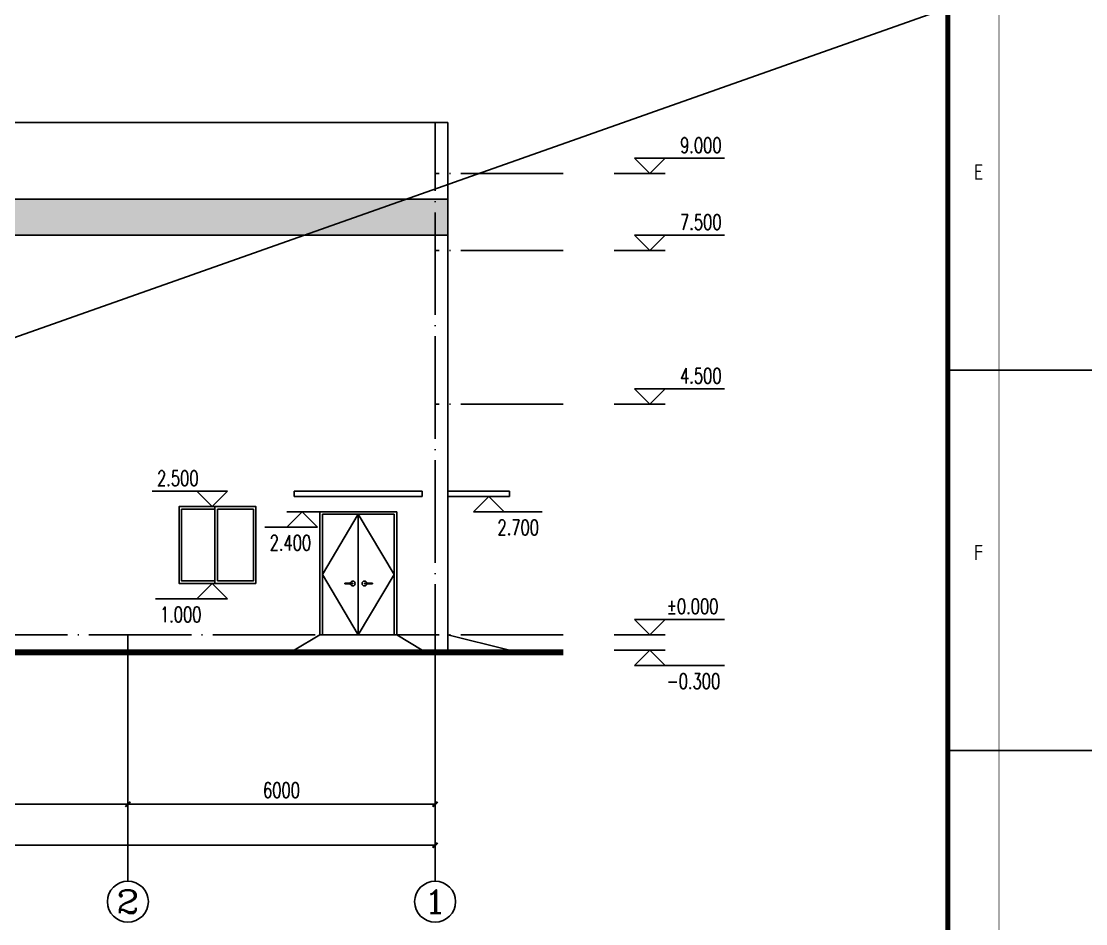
# Model space of a CAD drawing. Extents: x 93518 to 937116, y -359949 to 58022.
# Drawn here: x 749799 to 770583, y -177060 to -159448 of the extents above; entities that cross this region are included whole.
import ezdxf
from ezdxf.enums import TextEntityAlignment as Align

# ---------------------------------------------------------------- set-up
doc = ezdxf.new("R2010")
doc.units = 0
doc.header["$LTSCALE"] = 1000
doc.header["$MEASUREMENT"] = 0
doc.linetypes.add('DOTE', pattern=[2.42, 2, -0.2, 0.02, -0.2])
doc.layers.get('0').update_dxf_attribs({"color": 8, "linetype": 'CONTINUOUS'})
doc.layers.get('Defpoints').update_dxf_attribs({"color": 8, "linetype": 'CONTINUOUS'})
for name, color, linetype in [('-人员定位', 6, 'CONTINUOUS'), ('AXIS', 8, 'CONTINUOUS'), ('DIM_ELEV', 8, 'CONTINUOUS'), ('DOTE', 8, 'DOTE'), ('STAIR', 8, 'CONTINUOUS'), ('WALL', 8, 'CONTINUOUS'), ('WINDOW', 8, 'CONTINUOUS'), ('填充', 8, 'CONTINUOUS')]:
    doc.layers.add(name, color=color, linetype=linetype)
doc.styles.add('_TCH_AXIS', font='complex.shx', dxfattribs={"bigfont": 'GBCBIG.shx'})
doc.styles.add('_TCH_DIM', font='simplex.shx', dxfattribs={"bigfont": 'gbcbig.shx'})
doc.styles.add('_TCH_DIM_T3', font='simplex.shx', dxfattribs={"width": 0.705882, "bigfont": 'gbcbig.shx'})
doc.styles.get("Standard").update_dxf_attribs({"font": 'GBENOR', "bigfont": 'GBCBIG'})
doc.dimstyles.new('_TCH_ARCH&&100', dxfattribs={"dimtxt": 297.5, "dimasz": 100, "dimexe": 250, "dimexo": 300, "dimgap": 126.25, "dimtad": 1, "dimdec": 0, "dimzin": 0, "dimdsep": 46, "dimtxsty": '_TCH_DIM_T3', "dimblk": 'ARCHTICK', "dimcen": 0.09, "dimclrt": 7, "dimazin": 2, "dimtfac": 1, "dimtdec": 0, "dimtix": 1, "dimtmove": 2, "dimatfit": 3, "dimfxl": 0, "dimtolj": 1, "dimtzin": 0, "dimarcsym": 0})

# ---------------------------------------------------------------- blocks, each defined once
blk = doc.blocks.new('GEDI_WK_A1')
at = {"color": 3}
for p, q in [((25, 222.75), (0, 222.75)), ((831, 222.75), (841, 222.75)), ((25, 148.5), (0, 148.5)), ((831, 148.5), (841, 148.5))]:
    blk.add_line(p, q, dxfattribs=at)
for points, const_width in [([(0, 0), (841, 0), (841, 594), (0, 594)], 0.1), ([(25, 10), (831, 10), (831, 584), (25, 584)], 1)]:
    blk.add_lwpolyline(points, close=True, dxfattribs=dict(at, const_width=const_width))
for s, p in [('E', (837, 259.88)), ('F', (837, 185.62))]:
    blk.add_text(s, height=3, dxfattribs=at).set_placement(p, align=Align.CENTER)
blk = doc.blocks.new('_ArchTick')
at = {"color": 0, "linetype": 'ByBlock', "const_width": 0.4}
blk.add_lwpolyline([(-0.5, -0.5), (0.5, 0.5)], dxfattribs=at)
blk = doc.blocks.new('*D494')
at = {"layer": 'AXIS', "color": 0, "lineweight": -2, "transparency": 16777216}
for p, q in [((751880, -172736), (751880, -174980)), ((757880, -172736), (757880, -174980)), ((751880, -174730), (757880, -174730))]:
    blk.add_line(p, q, dxfattribs=at)
at = {"layer": 'Defpoints', "color": 0, "transparency": 16777216}
for p in [(751880, -172436), (757880, -172436), (757880, -174730)]:
    blk.add_point(p, dxfattribs=at)
at = {"layer": 'AXIS', "color": 0, "lineweight": -2, "transparency": 16777216, "xscale": 100, "yscale": 100, "zscale": 100, "rotation": 180}
blk.add_blockref('_ArchTick', (751880, -174730), dxfattribs=at)
at = {"layer": 'AXIS', "color": 0, "lineweight": -2, "transparency": 16777216, "xscale": 100, "yscale": 100, "zscale": 100}
blk.add_blockref('_ArchTick', (757880, -174730), dxfattribs=at)
at = {"layer": 'AXIS', "color": 7, "transparency": 16777216, "insert": (754880, -174455), "char_height": 297.5, "attachment_point": 5, "style": '_TCH_DIM_T3'}
blk.add_mtext('\\A1;6000', dxfattribs=at)
blk = doc.blocks.new('*D495')
at = {"layer": 'AXIS', "color": 0, "lineweight": -2, "transparency": 16777216}
for p, q in [((745880, -172736), (745880, -174980)), ((751880, -172736), (751880, -174980)), ((745880, -174730), (751880, -174730))]:
    blk.add_line(p, q, dxfattribs=at)
at = {"layer": 'Defpoints', "color": 0, "transparency": 16777216}
for p in [(745880, -172436), (751880, -172436), (751880, -174730)]:
    blk.add_point(p, dxfattribs=at)
at = {"layer": 'AXIS', "color": 0, "lineweight": -2, "transparency": 16777216, "xscale": 100, "yscale": 100, "zscale": 100, "rotation": 180}
blk.add_blockref('_ArchTick', (745880, -174730), dxfattribs=at)
at = {"layer": 'AXIS', "color": 0, "lineweight": -2, "transparency": 16777216, "xscale": 100, "yscale": 100, "zscale": 100}
blk.add_blockref('_ArchTick', (751880, -174730), dxfattribs=at)
at = {"layer": 'AXIS', "color": 7, "transparency": 16777216, "insert": (748880, -174455), "char_height": 297.5, "attachment_point": 5, "style": '_TCH_DIM_T3'}
blk.add_mtext('\\A1;6000', dxfattribs=at)
blk = doc.blocks.new('*D504')
at = {"layer": 'AXIS', "color": 0, "lineweight": -2, "transparency": 16777216}
for p, q in [((695880, -172736), (695880, -175780)), ((757880, -172736), (757880, -175780)), ((695880, -175530), (757880, -175530))]:
    blk.add_line(p, q, dxfattribs=at)
at = {"layer": 'Defpoints', "color": 0, "transparency": 16777216}
for p in [(695880, -172436), (757880, -172436), (757880, -175530)]:
    blk.add_point(p, dxfattribs=at)
at = {"layer": 'AXIS', "color": 0, "lineweight": -2, "transparency": 16777216, "xscale": 100, "yscale": 100, "zscale": 100, "rotation": 180}
blk.add_blockref('_ArchTick', (695880, -175530), dxfattribs=at)
at = {"layer": 'AXIS', "color": 0, "lineweight": -2, "transparency": 16777216, "xscale": 100, "yscale": 100, "zscale": 100}
blk.add_blockref('_ArchTick', (757880, -175530), dxfattribs=at)
at = {"layer": 'AXIS', "color": 7, "transparency": 16777216, "insert": (726880, -175255), "char_height": 297.5, "attachment_point": 5, "style": '_TCH_DIM_T3'}
blk.add_mtext('\\A1;62000', dxfattribs=at)

msp = doc.modelspace()

# ---------------------------------------------------------------- hatches: boundary and pattern name
at = {"layer": '填充'}
h = msp.add_hatch(dxfattribs=at)
h.set_pattern_fill('松散材料', color=256, scale=30, style=0)
h.set_pattern_definition([(0, (695630.225, -163620.51), (28.125, 56.25), [0, -56.25])])
h.paths.add_polyline_path([(757880.2, -163620.5), (758130.2, -163620.5), (758130.2, -162920.5), (757880.2, -162920.5)])
h.paths.add_polyline_path([(757880.2, -163620.5), (757880.2, -162920.5), (706440.4, -162920.5), (706440.4, -163487.5, -1), (706440.4, -163527.5, -1), (706440.4, -163487.5), (706440.4, -162920.5), (695880.2, -162920.5), (695880.2, -163620.5)])
h.paths.add_polyline_path([(695630.2, -163620.5), (695880.2, -163620.5), (695880.2, -162920.5), (695630.2, -162920.5)])

# ---------------------------------------------------------------- linework, layer by layer
at = {"layer": '-人员定位'}
msp.add_line((684791.4, -188528.9), (852991.4, -129128.9), dxfattribs=at)
at = {"color": 4}
for p, q in [((758130.2, -162920.5), (695630.2, -162920.5)), ((758130.2, -163620.5), (695630.2, -163620.5))]:
    msp.add_line(p, q, dxfattribs=at)
at = {"const_width": 100}
msp.add_lwpolyline([(693380.2, -171770.5), (760380.2, -171770.5)], dxfattribs=at)
msp.add_lwpolyline([(693380.2, -171720.5), (760380.2, -171720.5)])
at = {"layer": 'AXIS'}
for p, q in [((751880.2, -172436.5), (751880.2, -176230.1)), ((757880.2, -172436.5), (757880.2, -176230.1))]:
    msp.add_line(p, q, dxfattribs=at)
for centre in [(751880.2, -176630.1), (757880.2, -176630.1)]:
    msp.add_circle(centre, 400, dxfattribs=at)
at = {"layer": 'DIM_ELEV'}
for p, q in [((762072.6, -162420.5), (761772.6, -162120.5)), ((761772.6, -162120.5), (763533.1, -162120.5)), ((762072.6, -162420.5), (762372.6, -162120.5)), ((761372.6, -162420.5), (762372.6, -162420.5)), ((762072.6, -163920.5), (761772.6, -163620.5)), ((761772.6, -163620.5), (763533.1, -163620.5)), ((762072.6, -163920.5), (762372.6, -163620.5)), ((761372.6, -163920.5), (762372.6, -163920.5)), ((762072.6, -166920.5), (761772.6, -166620.5)), ((761772.6, -166620.5), (763533.1, -166620.5)), ((762072.6, -166920.5), (762372.6, -166620.5)), ((761372.6, -166920.5), (762372.6, -166920.5)), ((753828.4, -168620.4), (752354.4, -168620.4)), ((753528.4, -168920.4), (753228.4, -168620.4)), ((753528.4, -168920.4), (753828.4, -168620.4)), ((758226.7, -168720.5), (759226.7, -168720.5)), ((758926.7, -168720.5), (758626.7, -169020.5)), ((758926.7, -168720.5), (759226.7, -169020.5)), ((754228.4, -168920.4), (753228.4, -168920.4)), ((755285.7, -169020.5), (754985.7, -169320.5)), ((755985.7, -169020.5), (754985.7, -169020.5)), ((755285.7, -169020.5), (755585.7, -169320.5)), ((758626.7, -169020.5), (759967.3, -169020.5)), ((755585.7, -169320.5), (754553, -169320.5)), ((753528.4, -170420.4), (753228.4, -170720.4)), ((754228.4, -170420.4), (753228.4, -170420.4)), ((753528.4, -170420.4), (753828.4, -170720.4)), ((753828.4, -170720.4), (752416.8, -170720.4)), ((762072.6, -171420.5), (761772.6, -171120.5)), ((761772.6, -171120.5), (763533.1, -171120.5)), ((762072.6, -171420.5), (762372.6, -171120.5)), ((761372.6, -171420.5), (762372.6, -171420.5)), ((761372.6, -171720.5), (762372.6, -171720.5)), ((762072.6, -171720.5), (761772.6, -172020.5)), ((762072.6, -171720.5), (762372.6, -172020.5)), ((761772.6, -172020.5), (763533.1, -172020.5))]:
    msp.add_line(p, q, dxfattribs=at)
at = {"layer": 'DOTE'}
for p, q in [((757880.2, -172436.5), (757880.2, -161420.5)), ((760380.2, -162420.5), (757880.2, -162420.5)), ((760380.2, -163920.5), (757880.2, -163920.5)), ((760380.2, -166920.5), (757880.2, -166920.5)), ((760380.2, -171420.5), (693380.2, -171420.5)), ((751880.2, -172436.5), (751880.2, -171420.5))]:
    msp.add_line(p, q, dxfattribs=at)
at = {"layer": 'STAIR', "color": 2}
for p, q in [((757629.9, -168620.5), (755129.9, -168620.5)), ((755129.9, -168620.5), (755129.9, -168720.5)), ((757629.9, -168720.5), (755129.9, -168720.5)), ((757629.9, -168620.5), (757629.9, -168720.5)), ((759330.2, -168620.5), (758130.2, -168620.5)), ((759330.2, -168720.5), (758130.2, -168720.5)), ((759330.2, -168620.5), (759330.2, -168720.5))]:
    msp.add_line(p, q, dxfattribs=at)
at = {"layer": 'STAIR'}
for p, q in [((755629.9, -171420.5), (755129.9, -171720.5)), ((755629.9, -171420.5), (757129.9, -171420.5)), ((757129.9, -171420.5), (757629.9, -171720.5))]:
    msp.add_line(p, q, dxfattribs=at)
at = {"layer": 'STAIR', "color": 2}
msp.add_lwpolyline([(758130.2, -171420.5), (759330.2, -171720.5)], dxfattribs=at)
at = {"layer": 'WALL'}
for q in [(695630.2, -161420.5), (758130.2, -171720.5)]:
    msp.add_line((758130.2, -161420.5), q, dxfattribs=at)
at = {"layer": 'WINDOW'}
for p, q in [((753580.2, -168920.4), (753580.2, -170420.4)), ((753630.2, -168970.4), (753630.2, -170370.4)), ((755679.9, -170245.5), (756379.9, -169070.5)), ((757079.9, -169070.5), (755679.9, -169070.5)), ((755679.9, -169070.5), (755679.9, -171420.5)), ((756379.9, -169070.5), (756379.9, -171420.5)), ((756379.9, -169070.5), (757079.9, -170245.5)), ((757079.9, -171420.5), (757079.9, -169070.5)), ((756379.9, -171420.5), (755679.9, -170245.5)), ((757079.9, -170245.5), (756379.9, -171420.5))]:
    msp.add_line(p, q, dxfattribs=at)
at = {"layer": 'WINDOW', "color": 3, "linetype": 'Continuous'}
for p, q in [((757129.9, -169020.5), (755629.9, -169020.5)), ((755629.9, -169020.5), (755629.9, -171420.5)), ((757129.9, -171420.5), (757129.9, -169020.5))]:
    msp.add_line(p, q, dxfattribs=at)
at = {"layer": 'WINDOW', "color": 7, "linetype": 'Continuous'}
for p, q in [((756113.7, -170426.1), (756113.7, -170414.4)), ((756113.7, -170414.4), (756270.2, -170414.4)), ((756270.2, -170414.4), (756270.2, -170426.1)), ((756657.3, -170414.4), (756500.9, -170414.4)), ((756500.9, -170414.4), (756500.9, -170426.1)), ((756657.3, -170426.1), (756657.3, -170414.4)), ((756270.2, -170426.1), (756113.7, -170426.1)), ((756500.9, -170426.1), (756657.3, -170426.1))]:
    msp.add_line(p, q, dxfattribs=at)
at = {"layer": 'WINDOW'}
msp.add_lwpolyline([(754380.2, -170420.4), (752880.2, -170420.4), (752880.2, -168920.4), (754380.2, -168920.4)], close=True, dxfattribs=at)
for points in [[(753580.2, -170370.4), (752930.2, -170370.4), (752930.2, -168970.4), (753580.2, -168970.4)], [(753630.2, -168970.4), (754330.2, -168970.4), (754330.2, -170370.4), (753630.2, -170370.4)]]:
    msp.add_lwpolyline(points, dxfattribs=at)
at = {"layer": 'WINDOW', "color": 7, "linetype": 'Continuous'}
for centre in [(756270.2, -170420.2), (756500.9, -170420.2)]:
    msp.add_circle(centre, 46.4, dxfattribs=at)

# ---------------------------------------------------------------- block references
at = {"xscale": 100, "yscale": 100, "zscale": 100}
for p in [(684791.4, -188528.9), (768891.4, -188528.9)]:
    msp.add_blockref('GEDI_WK_A1', p, dxfattribs=at)

# ---------------------------------------------------------------- texts
at = {"layer": 'AXIS', "color": 7, "style": '_TCH_AXIS'}
for s, width, p, p2 in [('2', 1.5, (751654, -176856.4), (752106.5, -176856.4)), ('1', 2.333333, (757654, -176856.4), (758106.5, -176856.4))]:
    msp.add_text(s, height=452.5, dxfattribs=dict(at, width=width)).set_placement(p, p2, align=Align.FIT)
at = {"layer": 'DIM_ELEV', "color": 7, "style": '_TCH_DIM', "width": 0.705882}
for s, p in [('9.000', (762663.1, -162015.5)), ('7.500', (762663.1, -163515.5)), ('4.500', (762663.1, -166515.5)), ('2.500', (752450.4, -168515.4)), ('2.700', (759097.3, -169475.5)), ('2.400', (754649, -169775.5)), ('%%P0.000', (762403.1, -171015.5)), ('1.000', (752506.8, -171175.4)), ('-0.300', (762403.1, -172475.5))]:
    msp.add_text(s, height=297.5, dxfattribs=at).set_placement(p)

# ---------------------------------------------------------------- dimensions: what is measured, and where the dimension line sits
at = {"layer": 'AXIS'}
for p1, p2, distance, picture, middle in [((695880.2, -172436.5), (757880.2, -172436.5), -3093.6, '*D504', (726880.2, -175255.1)), ((745880.2, -172436.5), (751880.2, -172436.5), -2293.6, '*D495', (748880.2, -174455.1)), ((751880.2, -172436.5), (757880.2, -172436.5), -2293.6, '*D494', (754880.2, -174455.1))]:
    dim = msp.add_aligned_dim(p1=p1, p2=p2, distance=distance, dimstyle='_TCH_ARCH&&100', dxfattribs=at)
    dim.commit()
    dim.dimension.update_dxf_attribs({"geometry": picture, "text_midpoint": middle})

doc.saveas('drawing.dxf')
